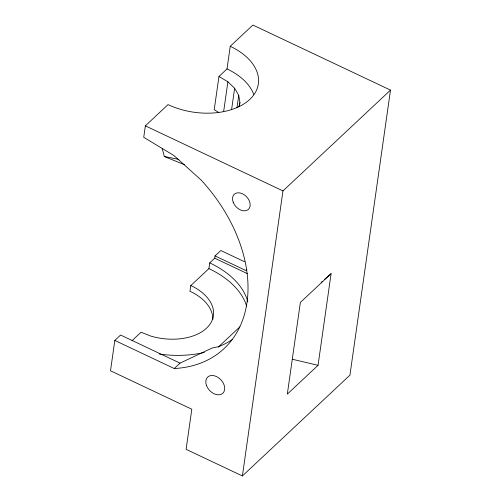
<?xml version="1.0" encoding="UTF-8"?>
<svg xmlns="http://www.w3.org/2000/svg" width="501" height="501" viewBox="0 0 501 501"><rect width="100%" height="100%" fill="white"/><g stroke="black" fill="none" stroke-linecap="round" stroke-linejoin="round"><path stroke-width="0.75" d="M244.576 261.76L220.809 250.519L215.048 255.923L214.722 258.197L209.731 262.875L208.917 268.605L190.749 285.633L189.935 291.363L191.72 292.077A48.002 29.816 8.1 0 1 212.781 319.431M232.314 339.572A140.305 98.403 46.9 0 1 218.593 346.673L212.161 348.02L180.003 363.137L120.584 335.037L114.823 340.442L110.502 370.778L191.814 409.229L186.103 449.334L242.396 475.95L349.93 375.155L390.498 90.111L252.899 25.05L230.241 46.286L227.016 68.919L218.956 76.478L214.221 109.713L218.686 112.374M230.241 46.286A59.813 37.155 8.1 0 1 249.792 99.405A59.813 37.155 8.1 0 1 168.023 104.603L145.365 125.845L143.731 137.305L173.96 155.554L201.076 179.984A140.305 98.403 46.9 0 1 174.242 368.536L114.823 340.442M223.703 111.178L227.88 81.807L218.956 76.478M231.662 109.112L234.631 88.245L227.88 81.807M236.979 107.721L238.739 95.353L234.631 88.245M239.491 105.736L239.929 102.649L238.739 95.353M242.396 475.95L282.959 190.906L390.498 90.111M331.092 273.646L300.368 302.441L287.323 394.118L318.047 365.317L331.092 273.646L324.679 279.339M238.845 106.838L239.929 102.649M131.97 340.73L141.057 332.213L150.425 335.958A48.002 29.816 8.1 0 0 208.623 325.982A48.002 29.816 8.1 0 0 192.534 286.347L190.749 285.633M246.855 269.482L245.803 270.465L215.048 255.923M174.242 368.536L180.003 363.137M218.211 347.155L239.854 326.871M321.179 282.445L322.343 281.412M162.192 148.327L164.297 156.506L178.876 159.399M292.215 359.217L318.047 365.317M164.297 156.506L184.443 164.704M145.365 125.845L282.959 190.906M214.722 258.197L247.262 273.584M204.427 352.397A82.709 51.371 8.1 0 1 159.143 354.007M209.731 262.875A82.709 51.371 8.1 0 1 247.838 301.878M208.917 268.605A82.709 51.371 8.1 0 1 246.605 306.092M227.016 68.919A59.813 37.155 8.1 0 1 253.731 94.401M233.203 202.235A10.339 7.252 46.9 0 0 248.371 209.405A10.339 7.252 46.9 0 0 242.497 193.787A10.339 7.252 46.9 0 0 233.203 202.235M206.525 385.607A11.078 7.772 46.9 0 0 222.776 393.291A11.078 7.772 46.9 0 0 216.488 376.558A11.078 7.772 46.9 0 0 206.525 385.607"/></g></svg>
